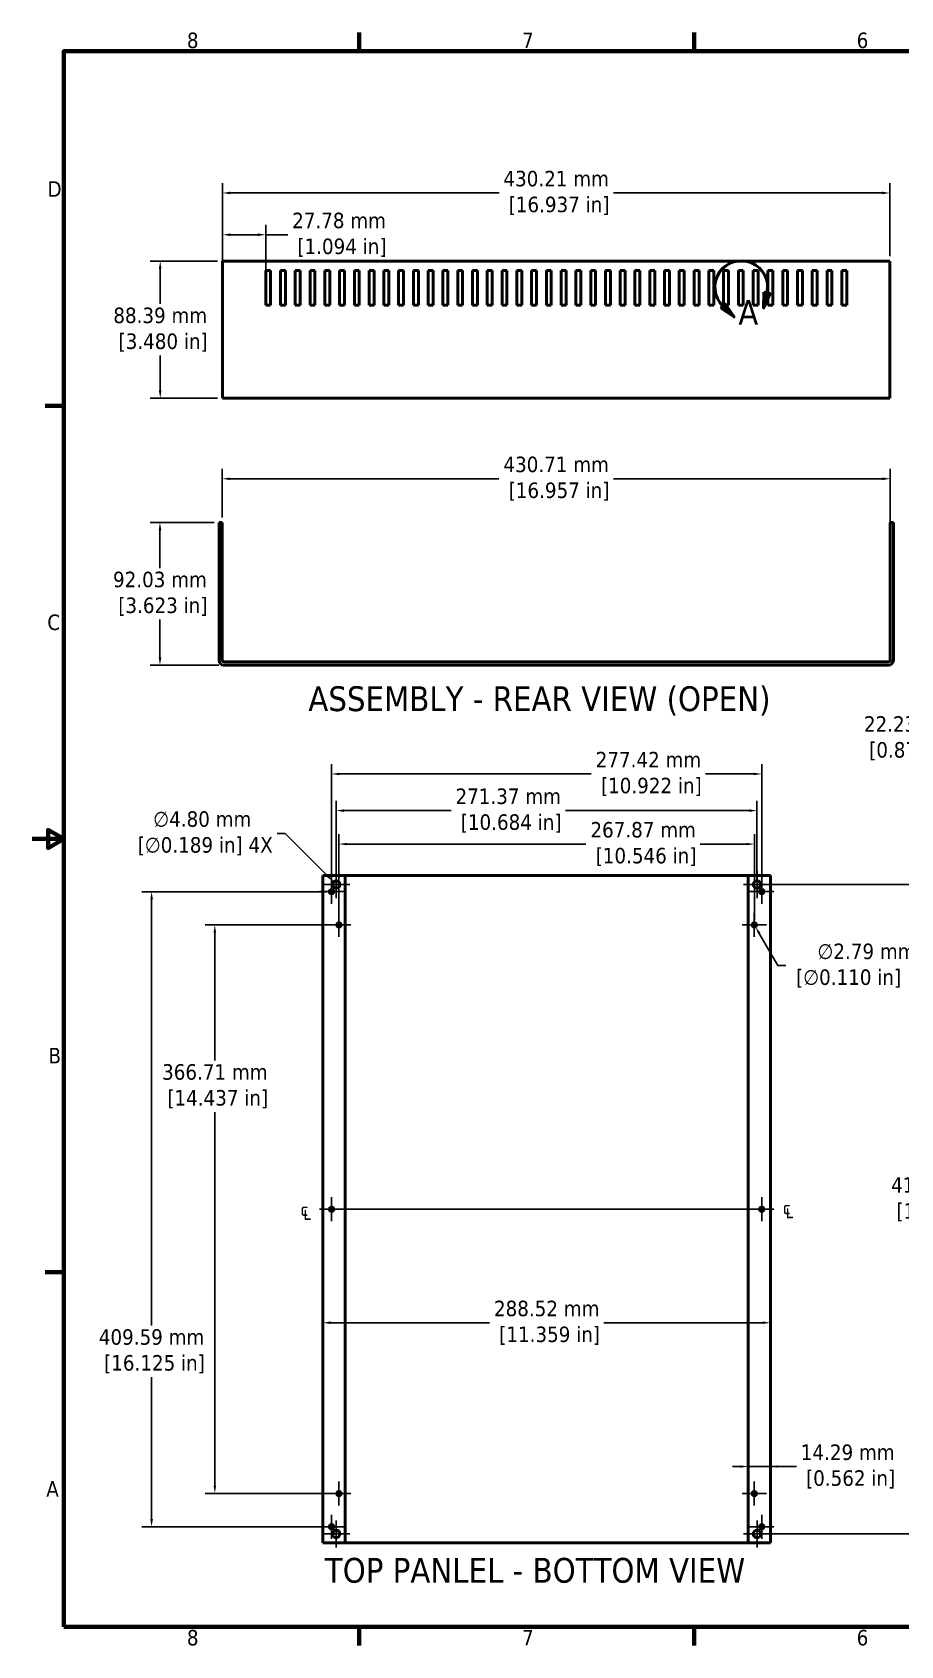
# Model space of a CAD drawing. Header units: millimetres. Extents: x 5 to 1722, y 30 to 1087.
# Drawn here: x 5 to 565, y 39 to 1079 of the extents above; entities that cross this region are included whole.
import ezdxf

# ---------------------------------------------------------------- set-up
doc = ezdxf.new("R2010")
doc.units = ezdxf.units.MM
doc.header["$LTSCALE"] = 2
for name, color, linetype, lineweight in [('Border (ANSI)', 7, 'Continuous', 70), ('Center Mark (ANSI)', 3, 'Continuous', 25), ('Centerline (ANSI)', 70, 'Continuous', 25), ('Detail Boundary (ANSI)', 7, 'Continuous', 50), ('Dimension (ANSI)', 7, 'Continuous', 25), ('Symbol (ANSI)', 7, 'Continuous', 25), ('Visible (ANSI)', 7, 'Continuous', 50)]:
    doc.layers.add(name, color=color, linetype=linetype, lineweight=lineweight)
doc.styles.add('Label Text (ANSI)', font='TAHOMA.TTF')
doc.styles.add('Note Text (ANSI)', font='TAHOMA.TTF')
doc.dimstyles.new('Default - mm (ANSI)', dxfattribs={"dimscale": 2, "dimtxt": 5, "dimasz": 2.5, "dimexe": 3.175, "dimexo": 1.6002, "dimgap": 0.8, "dimtad": 0, "dimtih": 1, "dimtoh": 1, "dimrnd": 1e-08, "dimzin": 0, "dimdsep": 46, "dimtxsty": 'Note Text (ANSI)', "dimcen": 0.09, "dimdle": 10, "dimclrd": 256, "dimclre": 256, "dimclrt": 256, "dimadec": 1, "dimazin": 0, "dimtfac": 0.6096, "dimtofl": 0, "dimtmove": 0, "dimatfit": 3, "dimfxl": 0, "dimtolj": 1, "dimtzin": 0, "dimlwd": -1, "dimlwe": -1, "dimarcsym": 0})

# ---------------------------------------------------------------- blocks, each defined once
blk = doc.blocks.new('Borders Default Border')
at = {"layer": 'Border (ANSI)'}
for p, q in [((107.95, 533.4), (107.95, 539.42)), ((215.9, 533.4), (215.9, 539.42)), ((12.7, 419.1), (6.68, 419.1)), ((12.7, 139.7), (6.68, 139.7)), ((107.95, 25.4), (107.95, 19.38)), ((215.9, 25.4), (215.9, 19.38))]:
    blk.add_line(p, q, dxfattribs=at)
at = {"layer": 'Border (ANSI)', "flags": 128}
for points in [[(12.7, 25.4), (12.7, 533.4), (850.9, 533.4), (850.9, 25.4), (12.7, 25.4)], [(2.54, 279.4), (12.7, 279.4), (7.62, 282.33), (7.62, 276.47), (12.7, 279.4)]]:
    blk.add_lwpolyline(points, dxfattribs=at)
at = {"layer": 'Border (ANSI)', "char_height": 5, "attachment_point": 7, "style": 'Note Text (ANSI)'}
for s, insert in [('8', (52.4, 534.3)), ('7', (160.45, 534.42)), ('6', (268.34, 534.31)), ('D', (7.46, 486.45)), ('C', (7.39, 346.66)), ('B', (7.77, 207.05)), ('A', (7.05, 67.35)), ('8', (52.4, 19.27)), ('7', (160.45, 19.38)), ('6', (268.34, 19.28))]:
    blk.add_mtext(s, dxfattribs=dict(at, insert=insert))
blk = doc.blocks.new('*D5')
at = {"layer": 'Defpoints', "color": 0}
for p in [(87.6, 931.4), (127.8, 931.4), (127.8, 843)]:
    blk.add_point(p, dxfattribs=at)
at = {"layer": 'Dimension (ANSI)'}
for p, q in [((124.6, 931.4), (81.2, 931.4)), ((87.6, 926.4), (87.6, 903.8)), ((87.6, 848), (87.6, 870.6)), ((124.6, 843), (81.2, 843))]:
    blk.add_line(p, q, dxfattribs=at)
for points in [[(86.7, 926.4), (88.4, 926.4), (87.6, 931.4)], [(86.7, 848), (88.4, 848), (87.6, 843)]]:
    blk.add_solid(points, dxfattribs=at)
at = {"layer": 'Dimension (ANSI)', "insert": (87.6, 887.2), "char_height": 10, "attachment_point": 5, "style": 'Note Text (ANSI)'}
blk.add_mtext('\\A1;88.39 mm\\P [3.480 in]', dxfattribs=at)
blk = doc.blocks.new('*D6')
at = {"layer": 'Defpoints', "color": 0}
for p in [(155.6, 948.4), (127.8, 928.3), (155.6, 914.2)]:
    blk.add_point(p, dxfattribs=at)
at = {"layer": 'Dimension (ANSI)'}
for p, q in [((127.8, 931.5), (127.8, 954.8)), ((132.8, 948.4), (150.6, 948.4)), ((155.6, 917.4), (155.6, 954.8)), ((155.6, 948.4), (169.8, 948.4))]:
    blk.add_line(p, q, dxfattribs=at)
for points in [[(132.8, 949.3), (132.8, 947.6), (127.8, 948.4)], [(150.6, 949.3), (150.6, 947.6), (155.6, 948.4)]]:
    blk.add_solid(points, dxfattribs=at)
at = {"layer": 'Dimension (ANSI)', "insert": (202.9, 948.4), "char_height": 10, "attachment_point": 5, "style": 'Note Text (ANSI)'}
blk.add_mtext('\\A1;27.78 mm\\P [1.094 in]', dxfattribs=at)
blk = doc.blocks.new('*D7')
at = {"layer": 'Defpoints', "color": 0}
for p in [(558, 975.4), (127.8, 931.4), (558, 931.4)]:
    blk.add_point(p, dxfattribs=at)
at = {"layer": 'Dimension (ANSI)'}
for p, q in [((127.8, 934.6), (127.8, 981.7)), ((558, 934.6), (558, 981.7)), ((132.8, 975.4), (306.1, 975.4)), ((553, 975.4), (379.8, 975.4))]:
    blk.add_line(p, q, dxfattribs=at)
for points in [[(132.8, 976.2), (132.8, 974.5), (127.8, 975.4)], [(553, 976.2), (553, 974.5), (558, 975.4)]]:
    blk.add_solid(points, dxfattribs=at)
at = {"layer": 'Dimension (ANSI)', "insert": (342.9, 975.4), "char_height": 10, "attachment_point": 5, "style": 'Note Text (ANSI)'}
blk.add_mtext('\\A1;430.21 mm\\P [16.937 in]', dxfattribs=at)
blk = doc.blocks.new('*D8')
at = {"layer": 'Defpoints', "color": 0}
for p in [(558.3, 791.1), (127.6, 762.9), (558.3, 756.6)]:
    blk.add_point(p, dxfattribs=at)
at = {"layer": 'Dimension (ANSI)'}
for p, q in [((127.6, 766.1), (127.6, 797.4)), ((132.6, 791.1), (306, 791.1)), ((553.3, 791.1), (379.8, 791.1)), ((558.3, 759.8), (558.3, 797.4))]:
    blk.add_line(p, q, dxfattribs=at)
for points in [[(132.6, 791.9), (132.6, 790.2), (127.6, 791.1)], [(553.3, 791.9), (553.3, 790.2), (558.3, 791.1)]]:
    blk.add_solid(points, dxfattribs=at)
at = {"layer": 'Dimension (ANSI)', "insert": (342.9, 791.1), "char_height": 10, "attachment_point": 5, "style": 'Note Text (ANSI)'}
blk.add_mtext('\\A1;430.71 mm\\P [16.957 in]', dxfattribs=at)
blk = doc.blocks.new('*D9')
at = {"layer": 'Defpoints', "color": 0}
for p in [(87.4, 762.9), (125.5, 762.9), (128.6, 670.9)]:
    blk.add_point(p, dxfattribs=at)
at = {"layer": 'Dimension (ANSI)'}
for p, q in [((122.3, 762.9), (81.1, 762.9)), ((87.4, 757.9), (87.4, 733.5)), ((87.4, 675.9), (87.4, 700.4)), ((125.4, 670.9), (81.1, 670.9))]:
    blk.add_line(p, q, dxfattribs=at)
for points in [[(86.6, 757.9), (88.3, 757.9), (87.4, 762.9)], [(86.6, 675.9), (88.3, 675.9), (87.4, 670.9)]]:
    blk.add_solid(points, dxfattribs=at)
at = {"layer": 'Dimension (ANSI)', "insert": (87.4, 716.9), "char_height": 10, "attachment_point": 5, "style": 'Note Text (ANSI)'}
blk.add_mtext('\\A1;92.03 mm\\P [3.623 in]', dxfattribs=at)
blk = doc.blocks.new('*D27')
at = {"layer": 'Defpoints', "color": 0}
for p in [(689.3, 623.7), (622.6, 586), (689.3, 586)]:
    blk.add_point(p, dxfattribs=at)
at = {"layer": 'Dimension (ANSI)'}
for p, q in [((622.6, 589.2), (622.6, 630.1)), ((689.3, 589.2), (689.3, 630.1)), ((622.6, 623.7), (604.7, 623.7)), ((684.3, 623.7), (627.6, 623.7))]:
    blk.add_line(p, q, dxfattribs=at)
for points in [[(627.6, 624.6), (627.6, 622.9), (622.6, 623.7)], [(684.3, 624.6), (684.3, 622.9), (689.3, 623.7)]]:
    blk.add_solid(points, dxfattribs=at)
at = {"layer": 'Dimension (ANSI)', "insert": (571.6, 623.7), "char_height": 10, "attachment_point": 5, "style": 'Note Text (ANSI)'}
blk.add_mtext('\\A1;22.23 mm\\P [0.875 in]', dxfattribs=at)
blk = doc.blocks.new('*D30')
at = {"layer": 'Defpoints', "color": 0}
for p in [(470.7, 555.5), (202.8, 503.4), (470.7, 503.4)]:
    blk.add_point(p, dxfattribs=at)
at = {"layer": 'Dimension (ANSI)'}
for p, q in [((202.8, 506.6), (202.8, 561.9)), ((470.7, 506.6), (470.7, 561.9)), ((207.8, 555.5), (362.1, 555.5)), ((465.7, 555.5), (435.8, 555.5))]:
    blk.add_line(p, q, dxfattribs=at)
for points in [[(207.8, 556.3), (207.8, 554.7), (202.8, 555.5)], [(465.7, 556.3), (465.7, 554.7), (470.7, 555.5)]]:
    blk.add_solid(points, dxfattribs=at)
at = {"layer": 'Dimension (ANSI)', "insert": (399, 555.5), "char_height": 10, "attachment_point": 5, "style": 'Note Text (ANSI)'}
blk.add_mtext('\\A1;267.87 mm\\P [10.546 in]', dxfattribs=at)
blk = doc.blocks.new('*D31')
at = {"layer": 'Defpoints', "color": 0}
for p in [(472.4, 577.1), (201.1, 529.4), (472.4, 529.4)]:
    blk.add_point(p, dxfattribs=at)
at = {"layer": 'Dimension (ANSI)'}
for p, q in [((201.1, 532.6), (201.1, 583.4)), ((472.4, 532.6), (472.4, 583.4)), ((206.1, 577.1), (275.2, 577.1)), ((467.4, 577.1), (348.9, 577.1))]:
    blk.add_line(p, q, dxfattribs=at)
for points in [[(206.1, 577.9), (206.1, 576.2), (201.1, 577.1)], [(467.4, 577.9), (467.4, 576.2), (472.4, 577.1)]]:
    blk.add_solid(points, dxfattribs=at)
at = {"layer": 'Dimension (ANSI)', "insert": (312, 577.1), "char_height": 10, "attachment_point": 5, "style": 'Note Text (ANSI)'}
blk.add_mtext('\\A1;271.37 mm\\P [10.684 in]', dxfattribs=at)
blk = doc.blocks.new('*D32')
at = {"layer": 'Defpoints', "color": 0}
for p in [(475.5, 600.7), (198, 524.8), (475.5, 524.8)]:
    blk.add_point(p, dxfattribs=at)
at = {"layer": 'Dimension (ANSI)'}
for p, q in [((198, 528), (198, 607.1)), ((475.5, 528), (475.5, 607.1)), ((203, 600.7), (365.5, 600.7)), ((470.5, 600.7), (439.3, 600.7))]:
    blk.add_line(p, q, dxfattribs=at)
for points in [[(203, 601.5), (203, 599.9), (198, 600.7)], [(470.5, 601.5), (470.5, 599.9), (475.5, 600.7)]]:
    blk.add_solid(points, dxfattribs=at)
at = {"layer": 'Dimension (ANSI)', "insert": (402.4, 600.7), "char_height": 10, "attachment_point": 5, "style": 'Note Text (ANSI)'}
blk.add_mtext('\\A1;277.42 mm\\P [10.922 in]', dxfattribs=at)
blk = doc.blocks.new('*D33')
at = {"layer": 'Defpoints', "color": 0}
for p in [(202.8, 503.4), (122.8, 136.7), (202.8, 136.7)]:
    blk.add_point(p, dxfattribs=at)
at = {"layer": 'Dimension (ANSI)'}
for p, q in [((199.6, 503.4), (116.5, 503.4)), ((122.8, 498.4), (122.8, 415.9)), ((122.8, 141.7), (122.8, 382.7)), ((199.6, 136.7), (116.5, 136.7))]:
    blk.add_line(p, q, dxfattribs=at)
for points in [[(122, 498.4), (123.6, 498.4), (122.8, 503.4)], [(122, 141.7), (123.6, 141.7), (122.8, 136.7)]]:
    blk.add_solid(points, dxfattribs=at)
at = {"layer": 'Dimension (ANSI)', "insert": (122.8, 399.3), "char_height": 10, "attachment_point": 5, "style": 'Note Text (ANSI)'}
blk.add_mtext('\\A1;366.71 mm\\P [14.437 in]', dxfattribs=at)
blk = doc.blocks.new('*D34')
at = {"layer": 'Defpoints', "color": 0}
for p in [(82, 524.8), (198, 524.8), (198, 115.2)]:
    blk.add_point(p, dxfattribs=at)
at = {"layer": 'Dimension (ANSI)'}
for p, q in [((194.8, 524.8), (75.7, 524.8)), ((82, 519.8), (82, 245)), ((82, 120.2), (82, 211.8)), ((194.8, 115.2), (75.7, 115.2))]:
    blk.add_line(p, q, dxfattribs=at)
for points in [[(81.2, 519.8), (82.9, 519.8), (82, 524.8)], [(81.2, 120.2), (82.9, 120.2), (82, 115.2)]]:
    blk.add_solid(points, dxfattribs=at)
at = {"layer": 'Dimension (ANSI)', "insert": (82, 228.4), "char_height": 10, "attachment_point": 5, "style": 'Note Text (ANSI)'}
blk.add_mtext('\\A1;409.59 mm\\P [16.125 in]', dxfattribs=at)
blk = doc.blocks.new('*D35')
at = {"layer": 'Defpoints', "color": 0}
for p in [(192.5, 246.8), (481, 246.8), (481, 246.8)]:
    blk.add_point(p, dxfattribs=at)
at = {"layer": 'Dimension (ANSI)'}
for p, q in [((197.5, 246.8), (299.9, 246.8)), ((476, 246.8), (373.6, 246.8))]:
    blk.add_line(p, q, dxfattribs=at)
for points in [[(197.5, 247.7), (197.5, 246), (192.5, 246.8)], [(476, 247.7), (476, 246), (481, 246.8)]]:
    blk.add_solid(points, dxfattribs=at)
at = {"layer": 'Dimension (ANSI)', "insert": (336.8, 246.8), "char_height": 10, "attachment_point": 5, "style": 'Note Text (ANSI)'}
blk.add_mtext('\\A1;288.52 mm\\P [11.359 in]', dxfattribs=at)
blk = doc.blocks.new('*D36')
at = {"layer": 'Defpoints', "color": 0}
for p in [(466.7, 154.1), (481, 154.1), (481, 154.1)]:
    blk.add_point(p, dxfattribs=at)
at = {"layer": 'Dimension (ANSI)'}
for p, q in [((461.7, 154.1), (456.7, 154.1)), ((466.7, 154.1), (471.7, 154.1)), ((471.7, 154.1), (476, 154.1)), ((481, 154.1), (476, 154.1)), ((481, 154.1), (497.8, 154.1)), ((486, 154.1), (491, 154.1))]:
    blk.add_line(p, q, dxfattribs=at)
for points in [[(461.7, 154.9), (461.7, 153.3), (466.7, 154.1)], [(486, 154.9), (486, 153.3), (481, 154.1)]]:
    blk.add_solid(points, dxfattribs=at)
at = {"layer": 'Dimension (ANSI)', "insert": (530.9, 154.1), "char_height": 10, "attachment_point": 5, "style": 'Note Text (ANSI)'}
blk.add_mtext('\\A1;14.29 mm\\P [0.562 in]', dxfattribs=at)
blk = doc.blocks.new('*D37')
at = {"layer": 'Defpoints', "color": 0}
for p in [(199.4, 531.1), (202.8, 527.7)]:
    blk.add_point(p, dxfattribs=at)
at = {"layer": 'Dimension (ANSI)'}
for p, q in [((163.1, 562.4), (168.1, 562.4)), ((168.1, 562.4), (195.8, 534.6)), ((200.9, 529.4), (201.2, 529.4)), ((201.1, 529.2), (201.1, 529.6))]:
    blk.add_line(p, q, dxfattribs=at)
blk.add_solid([(196.4, 535.2), (195.2, 534.1), (199.4, 531.1)], dxfattribs=at)
at = {"layer": 'Dimension (ANSI)', "insert": (114.7, 562.4), "char_height": 10, "attachment_point": 5, "style": 'Note Text (ANSI)'}
blk.add_mtext('\\A1;∅4.80 mm\\P [∅0.189 in] 4X\\P', dxfattribs=at)
blk = doc.blocks.new('2dDetail1')
at = {"layer": 'Detail Boundary (ANSI)', "linetype": 'Continuous'}
for p, q in [((238.45, 455.69), (238.35, 450.59)), ((239.43, 455.47), (238.35, 450.59)), ((238.35, 450.59), (240.4, 455.26)), ((240.4, 455.26), (238.45, 455.69)), ((225.91, 451.93), (224.52, 450.49)), ((224.52, 450.49), (228.8, 447.73)), ((225.22, 451.21), (228.8, 447.73)), ((228.8, 447.73), (225.91, 451.93))]:
    blk.add_line(p, q, dxfattribs=at)
at = {"layer": 'Detail Boundary (ANSI)', "linetype": 'Continuous', "flags": 128}
for points in [[(238.45, 455.69), (238.35, 450.59), (240.4, 455.26), (238.45, 455.69)], [(224.52, 450.49), (228.8, 447.73), (225.91, 451.93), (224.52, 450.49)]]:
    blk.add_lwpolyline(points, dxfattribs=at)
at = {"layer": 'Detail Boundary (ANSI)'}
blk.add_arc((231.13, 457.31), 8.49, 347.5293, 225.8692, dxfattribs=at)
for points in [[(238.45, 455.69), (238.35, 450.59), (240.4, 455.26), (238.45, 455.69)], [(224.52, 450.49), (228.8, 447.73), (225.91, 451.93), (224.52, 450.49)]]:
    blk.add_solid(points, dxfattribs=at)
at = {"layer": 'Detail Boundary (ANSI)', "insert": (230.18, 445.17), "char_height": 8, "attachment_point": 7, "style": 'Label Text (ANSI)'}
blk.add_mtext('A', dxfattribs=at)
blk = doc.blocks.new('*D43')
at = {"layer": 'Defpoints', "color": 0}
for p in [(472.4, 529.4), (592.9, 529.4), (472.4, 110.6)]:
    blk.add_point(p, dxfattribs=at)
at = {"layer": 'Dimension (ANSI)'}
for p, q in [((475.6, 529.4), (599.2, 529.4)), ((592.9, 524.4), (592.9, 343)), ((592.9, 115.6), (592.9, 309.8)), ((475.6, 110.6), (599.2, 110.6))]:
    blk.add_line(p, q, dxfattribs=at)
for points in [[(592.1, 524.4), (593.7, 524.4), (592.9, 529.4)], [(592.1, 115.6), (593.7, 115.6), (592.9, 110.6)]]:
    blk.add_solid(points, dxfattribs=at)
at = {"layer": 'Dimension (ANSI)', "insert": (592.9, 326.4), "char_height": 10, "attachment_point": 5, "style": 'Note Text (ANSI)'}
blk.add_mtext('\\A1;418.78 mm\\P [16.487 in]', dxfattribs=at)
blk = doc.blocks.new('*D44')
at = {"layer": 'Defpoints', "color": 0}
for p in [(470, 504.6), (471.4, 502.2)]:
    blk.add_point(p, dxfattribs=at)
at = {"layer": 'Dimension (ANSI)'}
for p, q in [((470.5, 503.4), (470.9, 503.4)), ((470.7, 503.2), (470.7, 503.6)), ((485.9, 477.1), (473.9, 497.8)), ((490.9, 477.1), (485.9, 477.1))]:
    blk.add_line(p, q, dxfattribs=at)
blk.add_solid([(474.6, 498.3), (473.2, 497.4), (471.4, 502.2)], dxfattribs=at)
at = {"layer": 'Dimension (ANSI)', "insert": (543, 477.1), "char_height": 10, "attachment_point": 5, "style": 'Note Text (ANSI)'}
blk.add_mtext('\\A1;∅2.79 mm\\P [∅0.110 in] 10X\\P', dxfattribs=at)

msp = doc.modelspace()

# ---------------------------------------------------------------- linework, layer by layer
at = {"layer": 'Center Mark (ANSI)', "linetype": 'Continuous'}
for p, q in [((198.041, 532.56), (198.041, 517.066)), ((201.064, 538.16), (201.064, 520.66)), ((472.438, 538.16), (472.438, 520.66)), ((475.46, 532.56), (475.46, 517.066)), ((205.788, 524.813), (190.294, 524.813)), ((209.814, 529.41), (192.314, 529.41)), ((481.188, 529.41), (463.687, 529.41)), ((483.207, 524.813), (467.713, 524.813)), ((202.817, 511.122), (202.817, 495.628)), ((470.685, 511.122), (470.685, 495.628)), ((210.564, 503.375), (195.07, 503.375)), ((478.432, 503.375), (462.938, 503.375)), ((198.041, 327.766), (198.041, 312.272)), ((475.46, 327.766), (475.46, 312.272)), ((483.207, 320.019), (467.713, 320.019)), ((210.564, 136.663), (195.07, 136.663)), ((202.817, 144.41), (202.817, 128.916)), ((478.432, 136.663), (462.938, 136.663)), ((470.685, 144.41), (470.685, 128.916)), ((205.788, 115.225), (190.294, 115.225)), ((198.041, 122.972), (198.041, 107.478)), ((201.064, 119.378), (201.064, 101.877)), ((201.064, 119.378), (201.064, 101.877)), ((483.207, 115.225), (467.713, 115.225)), ((472.438, 119.378), (472.438, 101.877)), ((475.46, 122.972), (475.46, 107.478)), ((209.814, 110.628), (192.314, 110.628)), ((209.814, 110.628), (192.314, 110.628)), ((481.188, 110.628), (463.687, 110.628))]:
    msp.add_line(p, q, dxfattribs=at)
at = {"layer": 'Centerline (ANSI)', "linetype": 'Continuous'}
msp.add_line((190.294, 320.019), (473.073, 320.019), dxfattribs=at)
at = {"layer": 'Visible (ANSI)'}
for p, q in [((127.827, 928.294), (127.827, 931.367)), ((127.827, 931.367), (558.04, 931.367)), ((127.827, 846.054), (127.827, 928.294)), ((558.04, 928.294), (558.04, 931.367)), ((558.04, 846.054), (558.04, 928.294)), ((155.608, 925.284), (155.608, 903.059)), ((158.783, 925.284), (155.608, 925.284)), ((158.783, 903.059), (158.783, 925.284)), ((165.133, 925.284), (165.133, 903.059)), ((168.308, 925.284), (165.133, 925.284)), ((168.308, 903.059), (168.308, 925.284)), ((174.658, 925.284), (174.658, 903.059)), ((177.833, 925.284), (174.658, 925.284)), ((177.833, 903.059), (177.833, 925.284)), ((184.183, 925.284), (184.183, 903.059)), ((187.358, 925.284), (184.183, 925.284)), ((187.358, 903.059), (187.358, 925.284)), ((193.708, 925.284), (193.708, 903.059)), ((196.883, 925.284), (193.708, 925.284)), ((196.883, 903.059), (196.883, 925.284)), ((203.233, 925.284), (203.233, 903.059)), ((206.408, 925.284), (203.233, 925.284)), ((206.408, 903.059), (206.408, 925.284)), ((212.758, 925.284), (212.758, 903.059)), ((215.933, 925.284), (212.758, 925.284)), ((215.933, 903.059), (215.933, 925.284)), ((222.283, 925.284), (222.283, 903.059)), ((225.458, 925.284), (222.283, 925.284)), ((225.458, 903.059), (225.458, 925.284)), ((231.808, 925.284), (231.808, 903.059)), ((234.983, 925.284), (231.808, 925.284)), ((234.983, 903.059), (234.983, 925.284)), ((241.333, 925.284), (241.333, 903.059)), ((244.508, 925.284), (241.333, 925.284)), ((244.508, 903.059), (244.508, 925.284)), ((250.858, 925.284), (250.858, 903.059)), ((254.033, 925.284), (250.858, 925.284)), ((254.033, 903.059), (254.033, 925.284)), ((260.383, 925.284), (260.383, 903.059)), ((263.558, 925.284), (260.383, 925.284)), ((263.558, 903.059), (263.558, 925.284)), ((269.908, 925.284), (269.908, 903.059)), ((273.083, 925.284), (269.908, 925.284)), ((273.083, 903.059), (273.083, 925.284)), ((279.433, 925.284), (279.433, 903.059)), ((282.608, 925.284), (279.433, 925.284)), ((282.608, 903.059), (282.608, 925.284)), ((288.958, 925.284), (288.958, 903.059)), ((292.133, 925.284), (288.958, 925.284)), ((292.133, 903.059), (292.133, 925.284)), ((298.483, 925.284), (298.483, 903.059)), ((301.658, 925.284), (298.483, 925.284)), ((301.658, 903.059), (301.658, 925.284)), ((308.008, 925.284), (308.008, 903.059)), ((311.183, 925.284), (308.008, 925.284)), ((311.183, 903.059), (311.183, 925.284)), ((317.533, 925.284), (317.533, 903.059)), ((320.708, 925.284), (317.533, 925.284)), ((320.708, 903.059), (320.708, 925.284)), ((327.058, 925.284), (327.058, 903.059)), ((330.233, 925.284), (327.058, 925.284)), ((330.233, 903.059), (330.233, 925.284)), ((336.583, 925.284), (336.583, 903.059)), ((339.758, 925.284), (336.583, 925.284)), ((339.758, 903.059), (339.758, 925.284)), ((346.108, 925.284), (346.108, 903.059)), ((349.283, 925.284), (346.108, 925.284)), ((349.283, 903.059), (349.283, 925.284)), ((355.633, 925.284), (355.633, 903.059)), ((358.808, 925.284), (355.633, 925.284)), ((358.808, 903.059), (358.808, 925.284)), ((365.158, 925.284), (365.158, 903.059)), ((368.333, 925.284), (365.158, 925.284)), ((368.333, 903.059), (368.333, 925.284)), ((374.683, 925.284), (374.683, 903.059)), ((377.858, 925.284), (374.683, 925.284)), ((377.858, 903.059), (377.858, 925.284)), ((384.208, 925.284), (384.208, 903.059)), ((387.383, 925.284), (384.208, 925.284)), ((387.383, 903.059), (387.383, 925.284)), ((393.733, 925.284), (393.733, 903.059)), ((396.908, 925.284), (393.733, 925.284)), ((396.908, 903.059), (396.908, 925.284)), ((403.258, 925.284), (403.258, 903.059)), ((406.433, 925.284), (403.258, 925.284)), ((406.433, 903.059), (406.433, 925.284)), ((412.783, 925.284), (412.783, 903.059)), ((415.958, 925.284), (412.783, 925.284)), ((415.958, 903.059), (415.958, 925.284)), ((422.308, 925.284), (422.308, 903.059)), ((425.483, 925.284), (422.308, 925.284)), ((425.483, 903.059), (425.483, 925.284)), ((431.833, 925.284), (431.833, 903.059)), ((435.008, 925.284), (431.833, 925.284)), ((435.008, 903.059), (435.008, 925.284)), ((441.358, 925.284), (441.358, 903.059)), ((444.533, 925.284), (441.358, 925.284)), ((444.533, 903.059), (444.533, 925.284)), ((450.883, 925.284), (450.883, 903.059)), ((454.058, 925.284), (450.883, 925.284)), ((454.058, 903.059), (454.058, 925.284)), ((460.408, 925.284), (460.408, 903.059)), ((463.583, 925.284), (460.408, 925.284)), ((463.583, 903.059), (463.583, 925.284)), ((469.933, 925.284), (469.933, 903.059)), ((473.108, 925.284), (469.933, 925.284)), ((473.108, 903.059), (473.108, 925.284)), ((479.458, 925.284), (479.458, 903.059)), ((482.633, 925.284), (479.458, 925.284)), ((482.633, 903.059), (482.633, 925.284)), ((488.983, 925.284), (488.983, 903.059)), ((492.158, 925.284), (488.983, 925.284)), ((492.158, 903.059), (492.158, 925.284)), ((498.508, 925.284), (498.508, 903.059)), ((501.683, 925.284), (498.508, 925.284)), ((501.683, 903.059), (501.683, 925.284)), ((508.033, 925.284), (508.033, 903.059)), ((511.208, 925.284), (508.033, 925.284)), ((511.208, 903.059), (511.208, 925.284)), ((517.558, 925.284), (517.558, 903.059)), ((520.733, 925.284), (517.558, 925.284)), ((520.733, 903.059), (520.733, 925.284)), ((527.083, 925.284), (527.083, 903.059)), ((530.258, 925.284), (527.083, 925.284)), ((530.258, 903.059), (530.258, 925.284)), ((155.608, 903.059), (158.783, 903.059)), ((165.133, 903.059), (168.308, 903.059)), ((174.658, 903.059), (177.833, 903.059)), ((184.183, 903.059), (187.358, 903.059)), ((193.708, 903.059), (196.883, 903.059)), ((203.233, 903.059), (206.408, 903.059)), ((212.758, 903.059), (215.933, 903.059)), ((222.283, 903.059), (225.458, 903.059)), ((231.808, 903.059), (234.983, 903.059)), ((241.333, 903.059), (244.508, 903.059)), ((250.858, 903.059), (254.033, 903.059)), ((260.383, 903.059), (263.558, 903.059)), ((269.908, 903.059), (273.083, 903.059)), ((279.433, 903.059), (282.608, 903.059)), ((288.958, 903.059), (292.133, 903.059)), ((298.483, 903.059), (301.658, 903.059)), ((308.008, 903.059), (311.183, 903.059)), ((317.533, 903.059), (320.708, 903.059)), ((327.058, 903.059), (330.233, 903.059)), ((336.583, 903.059), (339.758, 903.059)), ((346.108, 903.059), (349.283, 903.059)), ((355.633, 903.059), (358.808, 903.059)), ((365.158, 903.059), (368.333, 903.059)), ((374.683, 903.059), (377.858, 903.059)), ((384.208, 903.059), (387.383, 903.059)), ((393.733, 903.059), (396.908, 903.059)), ((403.258, 903.059), (406.433, 903.059)), ((412.783, 903.059), (415.958, 903.059)), ((422.308, 903.059), (425.483, 903.059)), ((431.833, 903.059), (435.008, 903.059)), ((441.358, 903.059), (444.533, 903.059)), ((450.883, 903.059), (454.058, 903.059)), ((460.408, 903.059), (463.583, 903.059)), ((469.933, 903.059), (473.108, 903.059)), ((479.458, 903.059), (482.633, 903.059)), ((488.983, 903.059), (492.158, 903.059)), ((498.508, 903.059), (501.683, 903.059)), ((508.033, 903.059), (511.208, 903.059)), ((517.558, 903.059), (520.733, 903.059)), ((527.083, 903.059), (530.258, 903.059)), ((127.827, 842.98), (127.827, 846.054)), ((558.04, 842.98), (127.827, 842.98)), ((558.04, 842.98), (558.04, 846.054)), ((125.503, 756.599), (125.503, 762.949)), ((125.503, 762.949), (127.56, 762.949)), ((127.56, 756.599), (127.56, 762.949)), ((558.268, 762.949), (558.268, 756.599)), ((560.326, 762.949), (558.268, 762.949)), ((560.326, 762.949), (560.326, 756.599)), ((125.503, 756.599), (125.503, 673.996)), ((127.56, 756.599), (127.56, 673.996)), ((558.268, 673.996), (558.268, 756.599)), ((560.326, 673.996), (560.326, 756.599)), ((128.576, 672.98), (557.252, 672.98)), ((128.576, 670.923), (557.252, 670.923)), ((192.492, 535.125), (195.565, 535.125)), ((192.492, 104.913), (192.492, 535.125)), ((195.565, 535.125), (206.779, 535.125)), ((466.723, 535.125), (206.779, 535.125)), ((206.779, 104.913), (206.779, 535.125)), ((466.723, 104.913), (466.723, 535.125)), ((466.723, 535.125), (477.937, 535.125)), ((477.937, 535.125), (481.01, 535.125)), ((481.01, 104.913), (481.01, 535.125)), ((192.492, 104.913), (195.565, 104.913)), ((195.565, 104.913), (206.779, 104.913)), ((466.723, 104.913), (206.779, 104.913)), ((466.723, 104.913), (477.937, 104.913)), ((477.937, 104.913), (481.01, 104.913))]:
    msp.add_line(p, q, dxfattribs=at)
for centre, radius in [((201.064, 529.41), 2.4), ((472.438, 529.41), 2.4), ((198.041, 524.813), 1.397), ((475.46, 524.813), 1.397), ((202.817, 503.375), 1.397), ((470.685, 503.375), 1.397), ((198.041, 320.019), 1.397), ((475.46, 320.019), 1.397), ((202.817, 136.663), 1.397), ((470.685, 136.663), 1.397), ((198.041, 115.225), 1.397), ((475.46, 115.225), 1.397), ((201.064, 110.628), 2.4), ((472.438, 110.628), 2.4)]:
    msp.add_circle(centre, radius, dxfattribs=at)
for centre, radius, start, end in [((128.576, 673.996), 3.073, 180, 270), ((128.576, 673.996), 1.016, 180, 270), ((557.252, 673.996), 3.073, 270, 0), ((557.252, 673.996), 1.016, 270, 0)]:
    msp.add_arc(centre, radius, start, end, dxfattribs=at)

# ---------------------------------------------------------------- block references
at = {"xscale": 2, "yscale": 2, "zscale": 2}
msp.add_blockref('Borders Default Border', (0, 0), dxfattribs=at)
at = {"layer": 'Detail Boundary (ANSI)', "xscale": 2, "yscale": 2, "zscale": 2}
msp.add_blockref('2dDetail1', (0, 0), dxfattribs=at)

# ---------------------------------------------------------------- texts
at = {"layer": 'Symbol (ANSI)', "char_height": 16, "attachment_point": 7, "style": 'Label Text (ANSI)'}
for s, insert in [('ASSEMBLY - REAR VIEW (OPEN)', (183.09, 638.36)), ('TOP PANLEL - BOTTOM VIEW', (193.73, 78.872))]:
    msp.add_mtext(s, dxfattribs=dict(at, insert=insert))
at = {"layer": 'Symbol (ANSI)', "char_height": 10, "width": 17.33598, "attachment_point": 5, "style": 'Note Text (ANSI)'}
for insert in [(491.718, 319.722), (180.706, 318.666)]:
    msp.add_mtext('{\\fAIGDT|b0|i0;\\H10.0000;q}', dxfattribs=dict(at, insert=insert))

# ---------------------------------------------------------------- dimensions: what is measured, and where the dimension line sits
at = {"layer": 'Dimension (ANSI)'}
for base, p1, p2, angle, override, picture, middle in [((558.04, 975.367), (127.827, 931.367), (558.04, 931.367), 180, {"dimtih": 0, "dimtoh": 0, "dimdec": 2, "dimpost": ' mm\\X', "dimtp": 0, "dimtm": 0, "dimtdec": 2, "dimatfit": 2}, '*D7', (342.933, 975.367)), ((87.574, 931.367), (127.827, 842.98), (127.827, 931.367), 90, {"dimdec": 2, "dimpost": ' mm\\X', "dimtp": 0, "dimtm": 0, "dimtdec": 2, "dimatfit": 2}, '*D5', (87.574, 887.174)), ((558.268, 791.063), (127.56, 762.949), (558.268, 756.599), 180, {"dimtih": 0, "dimtoh": 0, "dimdec": 2, "dimpost": ' mm\\X', "dimtp": 0, "dimtm": 0, "dimtdec": 2, "dimatfit": 2}, '*D8', (342.914, 791.063)), ((87.422, 762.949), (128.576, 670.923), (125.503, 762.949), 270, {"dimdec": 2, "dimpost": ' mm\\X', "dimtp": 0, "dimtm": 0, "dimtdec": 2, "dimatfit": 2}, '*D9', (87.422, 716.936)), ((689.283298191, 623.719420477), (622.608298191, 586.027635939), (689.283298191, 586.027635939), 180, {"dimtih": 0, "dimtoh": 0, "dimdec": 2, "dimlfac": 0.333333, "dimpost": ' mm\\X', "dimtp": 0, "dimtm": 0, "dimtdec": 2, "dimatfit": 2}, '*D27', (571.629206261, 623.719420477)), ((475.46, 600.712), (198.041, 524.813), (475.46, 524.813), 180, {"dimtih": 0, "dimtoh": 0, "dimdec": 2, "dimpost": ' mm\\X', "dimtp": 0, "dimtm": 0, "dimtdec": 2, "dimatfit": 2}, '*D32', (402.403, 600.712)), ((472.438, 577.059), (201.064, 529.41), (472.438, 529.41), 180, {"dimtih": 0, "dimtoh": 0, "dimdec": 2, "dimpost": ' mm\\X', "dimtp": 0, "dimtm": 0, "dimtdec": 2, "dimatfit": 2}, '*D31', (312.022, 577.059)), ((470.685, 555.511), (202.817, 503.375), (470.685, 503.375), 180, {"dimtih": 0, "dimtoh": 0, "dimdec": 2, "dimpost": ' mm\\X', "dimtp": 0, "dimtm": 0, "dimtdec": 2, "dimatfit": 2}, '*D30', (398.959, 555.511)), ((82.041, 524.813), (198.041, 115.225), (198.041, 524.813), 90, {"dimdec": 2, "dimpost": ' mm\\X', "dimtp": 0, "dimtm": 0, "dimtdec": 2, "dimatfit": 2}, '*D34', (82.041, 228.412)), ((592.886, 529.41), (472.438, 110.628), (472.438, 529.41), 90, {"dimdec": 2, "dimpost": ' mm\\X', "dimtp": 0, "dimtm": 0, "dimtdec": 2, "dimatfit": 2}, '*D43', (592.886, 326.415)), ((122.817, 136.663), (202.817, 503.375), (202.817, 136.663), 90, {"dimdec": 2, "dimpost": ' mm\\X', "dimtp": 0, "dimtm": 0, "dimtdec": 2, "dimatfit": 2}, '*D33', (122.817, 399.32))]:
    dim = msp.add_linear_dim(base=base, p1=p1, p2=p2, angle=angle, dimstyle='Default - mm (ANSI)', override=override, dxfattribs=at)
    dim.commit()
    dim.dimension.update_dxf_attribs({"geometry": picture, "text_midpoint": middle, "dimtype": 160})
for base, p1, p2, override, picture, middle in [((155.608, 948.444), (127.827, 928.294), (155.608, 914.171), {"dimtih": 0, "dimtoh": 0, "dimdec": 2, "dimpost": ' mm\\X', "dimtp": 0, "dimtm": 0, "dimtdec": 2, "dimatfit": 2}, '*D6', (202.911, 948.444)), ((481.01, 246.83), (192.492, 246.83), (481.01, 246.83), {"dimtih": 0, "dimtoh": 0, "dimdec": 2, "dimpost": ' mm\\X', "dimse1": 1, "dimse2": 1, "dimtp": 0, "dimtm": 0, "dimtdec": 2, "dimatfit": 2}, '*D35', (336.751, 246.83)), ((481.01, 154.087), (466.723, 154.087), (481.01, 154.087), {"dimtih": 0, "dimtoh": 0, "dimdec": 2, "dimpost": ' mm\\X', "dimse1": 1, "dimse2": 1, "dimtp": 0, "dimtm": 0, "dimtdec": 2, "dimatfit": 2}, '*D36', (530.931, 154.087))]:
    dim = msp.add_linear_dim(base=base, p1=p1, p2=p2, dimstyle='Default - mm (ANSI)', override=override, dxfattribs=at)
    dim.commit()
    dim.dimension.update_dxf_attribs({"geometry": picture, "text_midpoint": middle, "dimtype": 160})
for p1, p2, text, picture, middle in [((202.761, 527.713), (199.367, 531.107), '<> 4X\\P', '*D37', (114.712, 562.359)), ((469.987, 504.585), (471.384, 502.165), '<> 10X\\P', '*D44', (543.012, 477.101))]:
    dim = msp.add_diameter_dim_2p(p1=p1, p2=p2, text=text, dimstyle='Default - mm (ANSI)', override={"dimdec": 2, "dimpost": ' mm\\X', "dimtp": 0, "dimtm": 0, "dimtdec": 2}, dxfattribs=at)
    dim.commit()
    dim.dimension.update_dxf_attribs({"geometry": picture, "text_midpoint": middle, "dimtype": 163})

doc.saveas('drawing.dxf')
